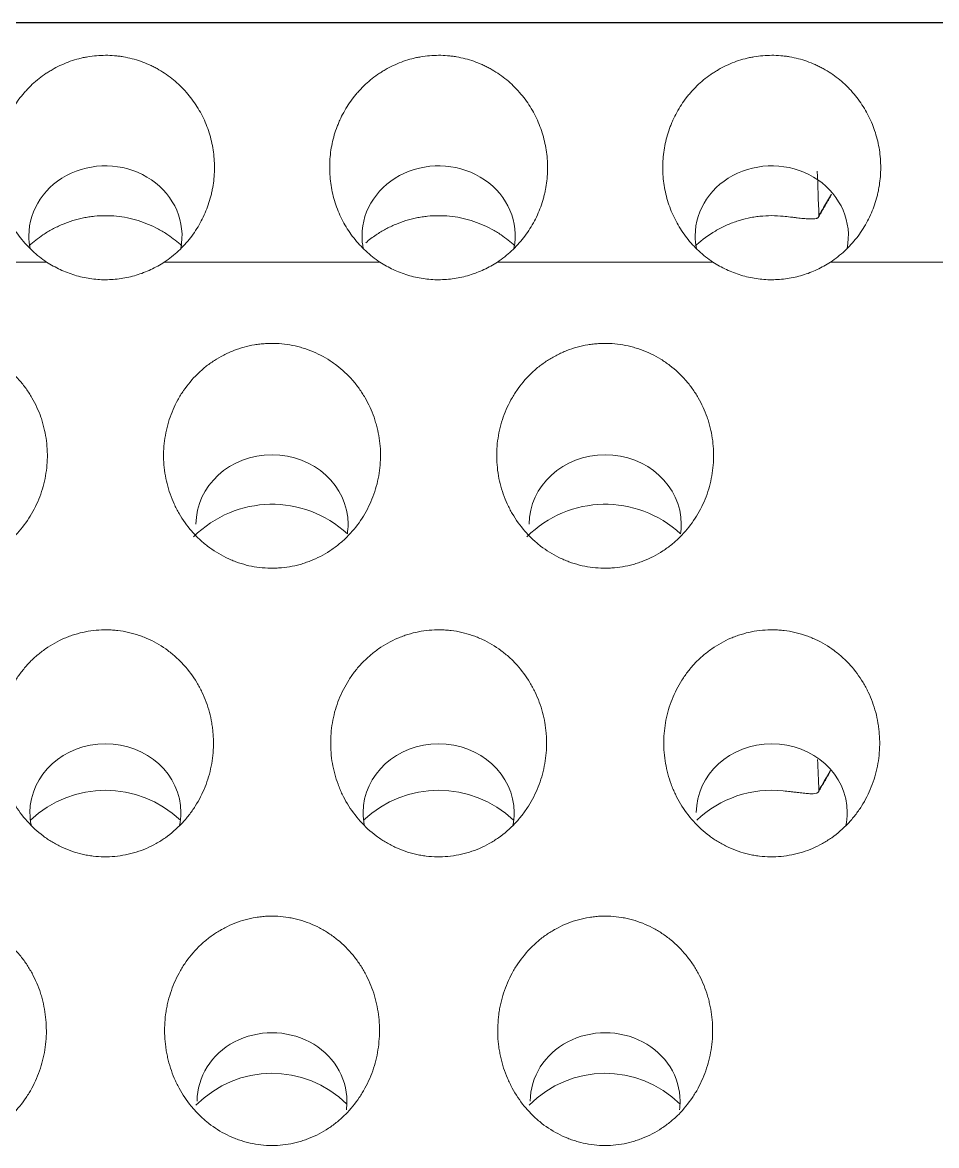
# Model space of a CAD drawing. Header units: inches. Extents: x 3778 to 56227, y -16914 to 35091.
# Drawn here: x 43225.53 to 43233.73, y -12669.02 to -12658.95 of the extents above; entities that cross this region are included whole.
import ezdxf

# ---------------------------------------------------------------- set-up
doc = ezdxf.new("R2010")
doc.units = ezdxf.units.IN
doc.header["$LTSCALE"] = 100
doc.header["$MEASUREMENT"] = 0
doc.linetypes.add('DH-HID2', pattern=[1.2, 0.8, -0.4])
doc.layers.add('2-con', color=2, linetype='Continuous')
doc.layers.add('FU-FURM', color=251, linetype='DH-HID2')
doc.layers.add('mark-B', color=2, linetype='Continuous', lineweight=20)

# ---------------------------------------------------------------- blocks, each defined once
blk = doc.blocks.new('cjscjdeh')
at = {"layer": 'FU-FURM', "color": 8}
blk.add_line((149349.517, 68184.885), (151549.517, 68184.885), dxfattribs=at)
blk = doc.blocks.new('무풍1WAY 대형')
at = {"layer": 'mark-B'}
for centre, major_axis, ratio, start_param, end_param in [((-546.709, -410.324), (-0.672, 0), 0.913545, 6.15634, 6.283185), ((-546.709, -409.572), (0, -1.002), 0.971746, 5.522418, 7.058902), ((-543.721, -410.324), (-0.672, 0), 0.913545, 6.15634, 6.283185), ((-543.721, -409.572), (0, -1.002), 0.971746, 5.521883, 7.058902), ((-546.709, -410.324), (-0.672, 0), 0.913545, 0, 3.141594), ((-543.721, -410.324), (-0.672, 0), 0.913545, 0, 3.141594), ((-548.203, -412.912), (-0.677, 0), 0.913545, 6.094003, 6.283185), ((-545.215, -412.912), (-0.677, 0), 0.913545, 6.094003, 6.283185), ((-545.215, -412.912), (-0.677, 0), 0.913545, 3.141593, 3.320275), ((-542.227, -412.912), (-0.677, 0), 0.913545, 6.094003, 6.283185), ((-542.227, -412.912), (-0.677, 0), 0.913545, 3.141593, 3.320275), ((-548.203, -412.084), (0, -1.029), 0.971746, 6.179836, 7.022098), ((-545.215, -412.084), (0, -1.029), 0.971746, 5.54491, 7.021458), ((-542.227, -412.084), (0, -1.029), 0.971746, 5.544811, 7.021556), ((-548.203, -412.912), (-0.677, 0), 0.913545, 0, 3.141592), ((-545.215, -412.912), (-0.677, 0), 0.913545, 0, 3.141592), ((-542.227, -412.912), (-0.677, 0), 0.913545, 0, 3.141592), ((-546.709, -415.499), (-0.682, 0), 0.913545, 6.145052, 6.283185), ((-546.709, -414.633), (0, -1.045), 0.971746, 5.555022, 7.048749), ((-543.721, -415.499), (-0.682, 0), 0.913545, 6.145148, 6.283185), ((-543.721, -414.633), (0, -1.045), 0.971746, 5.555123, 7.048754), ((-546.709, -415.499), (-0.682, 0), 0.913545, 0, 3.141589), ((-543.721, -415.499), (-0.682, 0), 0.913545, 0, 3.141589), ((-548.203, -418.086), (0.687, 0), 0.913545, 2.960559, 6.283185), ((-548.203, -418.086), (0.687, 0), 0.913545, 0, 0.180541), ((-545.215, -418.086), (0.687, 0), 0.913545, 2.960559, 6.283185), ((-545.215, -418.086), (0.687, 0), 0.913545, 0, 0.180541), ((-542.227, -418.086), (0.687, 0), 0.913545, 2.960559, 6.283185), ((-542.227, -418.086), (0.687, 0), 0.913545, 0, 0.180541)]:
    blk.add_ellipse(centre, major_axis=major_axis, ratio=ratio, start_param=start_param, end_param=end_param, dxfattribs=at)
for points, knots in [([(-547.368, -410.206), (-547.345, -410.183), (-547.32, -410.161), (-547.282, -410.129), (-547.269, -410.119), (-547.243, -410.1), (-547.229, -410.09), (-547.161, -410.045), (-547.103, -410.015), (-547.027, -409.985), (-547.012, -409.979), (-546.981, -409.969), (-546.965, -409.964), (-546.918, -409.951), (-546.854, -409.937), (-546.789, -409.93), (-546.74, -409.927), (-546.724, -409.927), (-546.691, -409.927), (-546.674, -409.927), (-546.592, -409.932), (-546.528, -409.943), (-546.45, -409.965), (-546.434, -409.969), (-546.403, -409.98), (-546.388, -409.986), (-546.342, -410.004), (-546.312, -410.018), (-546.226, -410.063), (-546.172, -410.099), (-546.109, -410.151), (-546.096, -410.162), (-546.072, -410.184), (-546.06, -410.196), (-546.026, -410.23), (-546.004, -410.254), (-545.943, -410.33), (-545.906, -410.384), (-545.867, -410.456), (-545.86, -410.471), (-545.846, -410.5), (-545.839, -410.515), (-545.82, -410.56), (-545.797, -410.62), (-545.775, -410.699), (-545.766, -410.747), (-545.76, -410.779), (-545.757, -410.795), (-545.746, -410.876), (-545.743, -410.941), (-545.748, -411.038), (-545.752, -411.087), (-545.759, -411.135), (-545.765, -411.168), (-545.768, -411.184), (-545.787, -411.264), (-545.807, -411.325), (-545.845, -411.415), (-545.859, -411.444), (-545.883, -411.488), (-545.891, -411.502), (-545.908, -411.53), (-545.917, -411.544), (-545.962, -411.611), (-546.004, -411.661), (-546.062, -411.719), (-546.074, -411.73), (-546.098, -411.752), (-546.11, -411.763), (-546.148, -411.794), (-546.201, -411.832), (-546.257, -411.865), (-546.315, -411.895), (-546.345, -411.909), (-546.437, -411.945), (-546.5, -411.962), (-546.58, -411.975), (-546.597, -411.977), (-546.629, -411.981), (-546.646, -411.982), (-546.695, -411.984), (-546.76, -411.984), (-546.841, -411.975), (-546.889, -411.966), (-546.921, -411.959), (-546.937, -411.955), (-547.016, -411.933), (-547.077, -411.909), (-547.163, -411.864), (-547.191, -411.847), (-547.232, -411.82), (-547.245, -411.811), (-547.272, -411.791), (-547.285, -411.781), (-547.348, -411.73), (-547.393, -411.684), (-547.455, -411.608), (-547.475, -411.582), (-547.511, -411.528), (-547.528, -411.5), (-547.575, -411.414), (-547.6, -411.355), (-547.625, -411.277), (-547.63, -411.261), (-547.638, -411.23), (-547.642, -411.214), (-547.653, -411.166), (-547.659, -411.134), (-547.672, -411.037), (-547.674, -410.973), (-547.67, -410.875), (-547.667, -410.842), (-547.658, -410.777), (-547.652, -410.745), (-547.63, -410.65), (-547.61, -410.588), (-547.571, -410.498), (-547.557, -410.468), (-547.526, -410.411), (-547.509, -410.384), (-547.455, -410.303), (-547.414, -410.253), (-547.368, -410.206)], [0, 0, 0, 0, 0.015625, 0.015625, 0.023438, 0.023438, 0.03125, 0.03125, 0.0625, 0.0625, 0.070313, 0.070313, 0.078125, 0.078125, 0.09375, 0.109375, 0.109375, 0.117188, 0.117188, 0.125, 0.125, 0.15625, 0.15625, 0.164063, 0.164063, 0.171875, 0.171875, 0.1875, 0.1875, 0.21875, 0.21875, 0.226563, 0.226563, 0.234375, 0.234375, 0.25, 0.25, 0.28125, 0.28125, 0.289063, 0.289063, 0.296875, 0.296875, 0.3125, 0.328125, 0.335938, 0.335938, 0.34375, 0.34375, 0.375, 0.375, 0.390625, 0.398438, 0.398438, 0.40625, 0.40625, 0.4375, 0.4375, 0.453125, 0.453125, 0.460938, 0.460938, 0.46875, 0.46875, 0.5, 0.5, 0.507813, 0.507813, 0.515625, 0.515625, 0.53125, 0.546875, 0.546875, 0.5625, 0.5625, 0.59375, 0.59375, 0.601563, 0.601563, 0.609375, 0.609375, 0.625, 0.640625, 0.648438, 0.648438, 0.65625, 0.65625, 0.6875, 0.6875, 0.703125, 0.703125, 0.710938, 0.710938, 0.71875, 0.71875, 0.75, 0.75, 0.765625, 0.765625, 0.78125, 0.78125, 0.8125, 0.8125, 0.820313, 0.820313, 0.828125, 0.828125, 0.84375, 0.84375, 0.875, 0.875, 0.890625, 0.890625, 0.90625, 0.90625, 0.9375, 0.9375, 0.953125, 0.953125, 0.96875, 0.96875, 1, 1, 1, 1]), ([(-544.38, -410.206), (-544.357, -410.183), (-544.333, -410.161), (-544.294, -410.129), (-544.281, -410.119), (-544.255, -410.1), (-544.242, -410.09), (-544.173, -410.045), (-544.116, -410.015), (-544.04, -409.985), (-544.024, -409.979), (-543.993, -409.969), (-543.977, -409.964), (-543.93, -409.951), (-543.866, -409.937), (-543.802, -409.93), (-543.753, -409.927), (-543.736, -409.927), (-543.703, -409.927), (-543.687, -409.927), (-543.605, -409.932), (-543.541, -409.943), (-543.462, -409.965), (-543.447, -409.969), (-543.416, -409.98), (-543.4, -409.986), (-543.354, -410.004), (-543.325, -410.018), (-543.239, -410.063), (-543.185, -410.099), (-543.121, -410.151), (-543.109, -410.162), (-543.085, -410.184), (-543.073, -410.196), (-543.038, -410.23), (-543.017, -410.254), (-542.955, -410.33), (-542.919, -410.384), (-542.88, -410.456), (-542.872, -410.471), (-542.858, -410.5), (-542.851, -410.515), (-542.832, -410.56), (-542.809, -410.62), (-542.788, -410.699), (-542.778, -410.747), (-542.772, -410.779), (-542.77, -410.795), (-542.759, -410.876), (-542.756, -410.941), (-542.76, -411.038), (-542.764, -411.087), (-542.772, -411.135), (-542.778, -411.168), (-542.781, -411.184), (-542.799, -411.264), (-542.819, -411.325), (-542.857, -411.415), (-542.872, -411.444), (-542.895, -411.488), (-542.903, -411.502), (-542.92, -411.53), (-542.929, -411.544), (-542.975, -411.611), (-543.016, -411.661), (-543.074, -411.719), (-543.086, -411.73), (-543.11, -411.752), (-543.123, -411.763), (-543.161, -411.794), (-543.213, -411.832), (-543.27, -411.865), (-543.328, -411.895), (-543.358, -411.909), (-543.449, -411.945), (-543.512, -411.962), (-543.593, -411.975), (-543.609, -411.977), (-543.642, -411.981), (-543.658, -411.982), (-543.707, -411.984), (-543.772, -411.984), (-543.853, -411.975), (-543.901, -411.966), (-543.933, -411.959), (-543.949, -411.955), (-544.029, -411.933), (-544.089, -411.909), (-544.175, -411.864), (-544.203, -411.847), (-544.244, -411.82), (-544.258, -411.811), (-544.284, -411.791), (-544.297, -411.781), (-544.36, -411.73), (-544.406, -411.684), (-544.468, -411.608), (-544.487, -411.582), (-544.524, -411.528), (-544.541, -411.5), (-544.587, -411.414), (-544.613, -411.355), (-544.638, -411.277), (-544.642, -411.261), (-544.651, -411.23), (-544.655, -411.214), (-544.666, -411.166), (-544.671, -411.134), (-544.684, -411.037), (-544.687, -410.973), (-544.682, -410.875), (-544.679, -410.842), (-544.67, -410.777), (-544.665, -410.745), (-544.643, -410.65), (-544.623, -410.588), (-544.584, -410.498), (-544.57, -410.468), (-544.539, -410.411), (-544.522, -410.384), (-544.468, -410.303), (-544.427, -410.253), (-544.38, -410.206)], [0, 0, 0, 0, 0.015625, 0.015625, 0.023437, 0.023437, 0.03125, 0.03125, 0.0625, 0.0625, 0.070312, 0.070312, 0.078125, 0.078125, 0.09375, 0.109375, 0.109375, 0.117187, 0.117187, 0.125, 0.125, 0.15625, 0.15625, 0.164062, 0.164062, 0.171875, 0.171875, 0.1875, 0.1875, 0.21875, 0.21875, 0.226562, 0.226562, 0.234375, 0.234375, 0.25, 0.25, 0.28125, 0.28125, 0.289063, 0.289063, 0.296875, 0.296875, 0.3125, 0.328125, 0.335937, 0.335937, 0.34375, 0.34375, 0.375, 0.375, 0.390625, 0.398437, 0.398437, 0.40625, 0.40625, 0.4375, 0.4375, 0.453125, 0.453125, 0.460937, 0.460937, 0.46875, 0.46875, 0.5, 0.5, 0.507812, 0.507812, 0.515625, 0.515625, 0.53125, 0.546875, 0.546875, 0.5625, 0.5625, 0.59375, 0.59375, 0.601562, 0.601562, 0.609375, 0.609375, 0.625, 0.640625, 0.648437, 0.648437, 0.65625, 0.65625, 0.6875, 0.6875, 0.703125, 0.703125, 0.710937, 0.710937, 0.71875, 0.71875, 0.75, 0.75, 0.765625, 0.765625, 0.78125, 0.78125, 0.8125, 0.8125, 0.820312, 0.820312, 0.828125, 0.828125, 0.84375, 0.84375, 0.875, 0.875, 0.890625, 0.890625, 0.90625, 0.90625, 0.9375, 0.9375, 0.953125, 0.953125, 0.96875, 0.96875, 1, 1, 1, 1]), ([(-541.393, -410.206), (-541.369, -410.183), (-541.345, -410.161), (-541.307, -410.129), (-541.294, -410.119), (-541.267, -410.1), (-541.254, -410.09), (-541.186, -410.045), (-541.128, -410.015), (-541.052, -409.985), (-541.037, -409.979), (-541.005, -409.969), (-540.99, -409.964), (-540.942, -409.951), (-540.879, -409.937), (-540.814, -409.93), (-540.765, -409.927), (-540.749, -409.927), (-540.716, -409.927), (-540.699, -409.927), (-540.617, -409.932), (-540.553, -409.943), (-540.475, -409.965), (-540.459, -409.969), (-540.428, -409.98), (-540.413, -409.986), (-540.367, -410.004), (-540.337, -410.018), (-540.251, -410.063), (-540.197, -410.099), (-540.134, -410.151), (-540.121, -410.162), (-540.097, -410.184), (-540.085, -410.196), (-540.051, -410.23), (-540.029, -410.254), (-539.968, -410.33), (-539.931, -410.384), (-539.892, -410.456), (-539.885, -410.471), (-539.871, -410.5), (-539.864, -410.515), (-539.845, -410.56), (-539.822, -410.62), (-539.8, -410.699), (-539.79, -410.747), (-539.785, -410.779), (-539.782, -410.795), (-539.771, -410.876), (-539.768, -410.941), (-539.772, -411.038), (-539.777, -411.087), (-539.784, -411.135), (-539.79, -411.168), (-539.793, -411.184), (-539.811, -411.264), (-539.831, -411.325), (-539.87, -411.415), (-539.884, -411.444), (-539.908, -411.488), (-539.916, -411.502), (-539.933, -411.53), (-539.942, -411.544), (-539.987, -411.611), (-540.029, -411.661), (-540.087, -411.719), (-540.099, -411.73), (-540.123, -411.752), (-540.135, -411.763), (-540.173, -411.794), (-540.226, -411.832), (-540.282, -411.865), (-540.34, -411.895), (-540.37, -411.909), (-540.462, -411.945), (-540.525, -411.962), (-540.605, -411.975), (-540.621, -411.977), (-540.654, -411.981), (-540.671, -411.982), (-540.72, -411.984), (-540.785, -411.984), (-540.866, -411.975), (-540.914, -411.966), (-540.946, -411.959), (-540.962, -411.955), (-541.041, -411.933), (-541.101, -411.909), (-541.188, -411.864), (-541.216, -411.847), (-541.257, -411.82), (-541.27, -411.811), (-541.297, -411.791), (-541.31, -411.781), (-541.373, -411.73), (-541.418, -411.684), (-541.48, -411.608), (-541.5, -411.582), (-541.536, -411.528), (-541.553, -411.5), (-541.6, -411.414), (-541.625, -411.355), (-541.65, -411.277), (-541.655, -411.261), (-541.663, -411.23), (-541.667, -411.214), (-541.678, -411.166), (-541.684, -411.134), (-541.696, -411.037), (-541.699, -410.973), (-541.695, -410.875), (-541.692, -410.842), (-541.683, -410.777), (-541.677, -410.745), (-541.655, -410.65), (-541.635, -410.588), (-541.596, -410.498), (-541.582, -410.468), (-541.551, -410.411), (-541.534, -410.384), (-541.48, -410.303), (-541.439, -410.253), (-541.393, -410.206)], [0, 0, 0, 0, 0.015625, 0.015625, 0.023437, 0.023437, 0.03125, 0.03125, 0.0625, 0.0625, 0.070312, 0.070312, 0.078125, 0.078125, 0.09375, 0.109375, 0.109375, 0.117188, 0.117188, 0.125, 0.125, 0.15625, 0.15625, 0.164063, 0.164063, 0.171875, 0.171875, 0.1875, 0.1875, 0.21875, 0.21875, 0.226563, 0.226563, 0.234375, 0.234375, 0.25, 0.25, 0.28125, 0.28125, 0.289063, 0.289063, 0.296875, 0.296875, 0.3125, 0.328125, 0.335937, 0.335937, 0.34375, 0.34375, 0.375, 0.375, 0.390625, 0.398437, 0.398437, 0.40625, 0.40625, 0.4375, 0.4375, 0.453125, 0.453125, 0.460937, 0.460937, 0.46875, 0.46875, 0.5, 0.5, 0.507812, 0.507812, 0.515625, 0.515625, 0.53125, 0.546875, 0.546875, 0.5625, 0.5625, 0.59375, 0.59375, 0.601563, 0.601563, 0.609375, 0.609375, 0.625, 0.640625, 0.648437, 0.648437, 0.65625, 0.65625, 0.6875, 0.6875, 0.703125, 0.703125, 0.710937, 0.710937, 0.71875, 0.71875, 0.75, 0.75, 0.765625, 0.765625, 0.78125, 0.78125, 0.8125, 0.8125, 0.820312, 0.820312, 0.828125, 0.828125, 0.84375, 0.84375, 0.875, 0.875, 0.890625, 0.890625, 0.90625, 0.90625, 0.9375, 0.9375, 0.953125, 0.953125, 0.96875, 0.96875, 1, 1, 1, 1]), ([(-549.008, -412.97), (-548.99, -412.942), (-548.971, -412.916), (-548.931, -412.864), (-548.91, -412.839), (-548.842, -412.768), (-548.793, -412.725), (-548.727, -412.678), (-548.713, -412.669), (-548.685, -412.652), (-548.671, -412.643), (-548.628, -412.619), (-548.57, -412.59), (-548.494, -412.562), (-548.447, -412.549), (-548.415, -412.54), (-548.399, -412.537), (-548.319, -412.521), (-548.254, -412.515), (-548.157, -412.516), (-548.124, -412.518), (-548.075, -412.524), (-548.059, -412.527), (-548.027, -412.532), (-548.011, -412.536), (-547.931, -412.554), (-547.87, -412.575), (-547.796, -412.61), (-547.781, -412.617), (-547.752, -412.633), (-547.738, -412.641), (-547.696, -412.666), (-547.669, -412.684), (-547.592, -412.742), (-547.544, -412.786), (-547.456, -412.884), (-547.418, -412.936), (-547.368, -413.019), (-547.345, -413.062), (-547.325, -413.106), (-547.312, -413.136), (-547.306, -413.152), (-547.278, -413.228), (-547.261, -413.291), (-547.245, -413.386), (-547.241, -413.418), (-547.235, -413.483), (-547.234, -413.516), (-547.235, -413.613), (-547.242, -413.678), (-547.26, -413.773), (-547.268, -413.805), (-547.286, -413.867), (-547.297, -413.898), (-547.333, -413.989), (-547.362, -414.046), (-547.415, -414.129), (-547.434, -414.156), (-547.474, -414.207), (-547.516, -414.256), (-547.575, -414.312), (-547.613, -414.343), (-547.639, -414.363), (-547.652, -414.373), (-547.719, -414.419), (-547.776, -414.451), (-547.85, -414.483), (-547.865, -414.489), (-547.896, -414.5), (-547.912, -414.506), (-547.959, -414.52), (-547.99, -414.528), (-548.086, -414.547), (-548.151, -414.553), (-548.233, -414.552), (-548.249, -414.551), (-548.282, -414.549), (-548.298, -414.547), (-548.347, -414.542), (-548.41, -414.53), (-548.473, -414.513), (-548.519, -414.497), (-548.535, -414.491), (-548.565, -414.479), (-548.58, -414.472), (-548.654, -414.438), (-548.71, -414.405), (-548.775, -414.356), (-548.788, -414.346), (-548.813, -414.326), (-548.825, -414.315), (-548.862, -414.282), (-548.885, -414.259), (-548.95, -414.187), (-548.988, -414.135), (-549.03, -414.065), (-549.038, -414.051), (-549.053, -414.022), (-549.061, -414.008), (-549.082, -413.964), (-549.094, -413.934), (-549.128, -413.843), (-549.145, -413.781), (-549.158, -413.7), (-549.161, -413.684), (-549.165, -413.652), (-549.166, -413.636), (-549.17, -413.587), (-549.172, -413.522), (-549.168, -413.458), (-549.162, -413.393), (-549.157, -413.361), (-549.138, -413.265), (-549.119, -413.203), (-549.072, -413.083), (-549.043, -413.026), (-549.008, -412.97)], [0, 0, 0, 0, 0.015625, 0.015625, 0.03125, 0.03125, 0.0625, 0.0625, 0.070312, 0.070312, 0.078125, 0.078125, 0.09375, 0.109375, 0.117187, 0.117187, 0.125, 0.125, 0.15625, 0.15625, 0.171875, 0.171875, 0.179687, 0.179687, 0.1875, 0.1875, 0.21875, 0.21875, 0.226562, 0.226562, 0.234375, 0.234375, 0.25, 0.25, 0.28125, 0.28125, 0.3125, 0.3125, 0.328125, 0.335937, 0.335937, 0.34375, 0.34375, 0.375, 0.375, 0.390625, 0.390625, 0.40625, 0.40625, 0.4375, 0.4375, 0.453125, 0.453125, 0.46875, 0.46875, 0.5, 0.5, 0.515625, 0.515625, 0.53125, 0.546875, 0.554687, 0.554687, 0.5625, 0.5625, 0.59375, 0.59375, 0.601562, 0.601562, 0.609375, 0.609375, 0.625, 0.625, 0.65625, 0.65625, 0.664062, 0.664062, 0.671875, 0.671875, 0.6875, 0.703125, 0.703125, 0.710937, 0.710937, 0.71875, 0.71875, 0.75, 0.75, 0.757812, 0.757812, 0.765625, 0.765625, 0.78125, 0.78125, 0.8125, 0.8125, 0.820312, 0.820312, 0.828125, 0.828125, 0.84375, 0.84375, 0.875, 0.875, 0.882812, 0.882812, 0.890625, 0.890625, 0.90625, 0.921875, 0.921875, 0.9375, 0.9375, 0.96875, 0.96875, 1, 1, 1, 1]), ([(-546.02, -412.97), (-546.002, -412.942), (-545.984, -412.916), (-545.943, -412.864), (-545.922, -412.839), (-545.855, -412.768), (-545.806, -412.725), (-545.739, -412.678), (-545.726, -412.669), (-545.698, -412.652), (-545.684, -412.643), (-545.641, -412.619), (-545.583, -412.59), (-545.507, -412.562), (-545.459, -412.549), (-545.428, -412.54), (-545.412, -412.537), (-545.331, -412.521), (-545.266, -412.515), (-545.169, -412.516), (-545.136, -412.518), (-545.087, -412.524), (-545.071, -412.527), (-545.039, -412.532), (-545.023, -412.536), (-544.944, -412.554), (-544.883, -412.575), (-544.809, -412.61), (-544.794, -412.617), (-544.765, -412.633), (-544.751, -412.641), (-544.709, -412.666), (-544.682, -412.684), (-544.604, -412.742), (-544.556, -412.786), (-544.469, -412.884), (-544.43, -412.936), (-544.38, -413.019), (-544.357, -413.062), (-544.337, -413.106), (-544.325, -413.136), (-544.319, -413.152), (-544.29, -413.228), (-544.274, -413.291), (-544.257, -413.386), (-544.253, -413.418), (-544.248, -413.483), (-544.247, -413.516), (-544.248, -413.613), (-544.254, -413.678), (-544.273, -413.773), (-544.28, -413.805), (-544.299, -413.867), (-544.309, -413.898), (-544.345, -413.989), (-544.375, -414.046), (-544.427, -414.129), (-544.446, -414.156), (-544.486, -414.207), (-544.529, -414.256), (-544.587, -414.312), (-544.625, -414.343), (-544.651, -414.363), (-544.664, -414.373), (-544.731, -414.419), (-544.788, -414.451), (-544.863, -414.483), (-544.878, -414.489), (-544.909, -414.5), (-544.924, -414.506), (-544.971, -414.52), (-545.003, -414.528), (-545.098, -414.547), (-545.163, -414.553), (-545.245, -414.552), (-545.262, -414.551), (-545.294, -414.549), (-545.311, -414.547), (-545.359, -414.542), (-545.423, -414.53), (-545.485, -414.513), (-545.532, -414.497), (-545.547, -414.491), (-545.578, -414.479), (-545.593, -414.472), (-545.667, -414.438), (-545.722, -414.405), (-545.787, -414.356), (-545.8, -414.346), (-545.825, -414.326), (-545.838, -414.315), (-545.874, -414.282), (-545.897, -414.259), (-545.962, -414.187), (-546, -414.135), (-546.042, -414.065), (-546.05, -414.051), (-546.066, -414.022), (-546.073, -414.008), (-546.094, -413.964), (-546.107, -413.934), (-546.14, -413.843), (-546.157, -413.781), (-546.171, -413.7), (-546.173, -413.684), (-546.177, -413.652), (-546.179, -413.636), (-546.182, -413.587), (-546.185, -413.522), (-546.181, -413.458), (-546.174, -413.393), (-546.169, -413.361), (-546.15, -413.265), (-546.132, -413.203), (-546.084, -413.083), (-546.055, -413.026), (-546.02, -412.97)], [0, 0, 0, 0, 0.015625, 0.015625, 0.03125, 0.03125, 0.0625, 0.0625, 0.070312, 0.070312, 0.078125, 0.078125, 0.09375, 0.109375, 0.117187, 0.117187, 0.125, 0.125, 0.15625, 0.15625, 0.171875, 0.171875, 0.179687, 0.179687, 0.1875, 0.1875, 0.21875, 0.21875, 0.226562, 0.226562, 0.234375, 0.234375, 0.25, 0.25, 0.28125, 0.28125, 0.3125, 0.3125, 0.328125, 0.335937, 0.335937, 0.34375, 0.34375, 0.375, 0.375, 0.390625, 0.390625, 0.40625, 0.40625, 0.4375, 0.4375, 0.453125, 0.453125, 0.46875, 0.46875, 0.5, 0.5, 0.515625, 0.515625, 0.53125, 0.546875, 0.554687, 0.554687, 0.5625, 0.5625, 0.59375, 0.59375, 0.601562, 0.601562, 0.609375, 0.609375, 0.625, 0.625, 0.65625, 0.65625, 0.664062, 0.664062, 0.671875, 0.671875, 0.6875, 0.703125, 0.703125, 0.710937, 0.710937, 0.71875, 0.71875, 0.75, 0.75, 0.757812, 0.757812, 0.765625, 0.765625, 0.78125, 0.78125, 0.8125, 0.8125, 0.820312, 0.820312, 0.828125, 0.828125, 0.84375, 0.84375, 0.875, 0.875, 0.882813, 0.882813, 0.890625, 0.890625, 0.90625, 0.921875, 0.921875, 0.9375, 0.9375, 0.96875, 0.96875, 1, 1, 1, 1]), ([(-543.032, -412.97), (-543.015, -412.942), (-542.996, -412.916), (-542.956, -412.864), (-542.934, -412.839), (-542.867, -412.768), (-542.818, -412.725), (-542.752, -412.678), (-542.738, -412.669), (-542.71, -412.652), (-542.696, -412.643), (-542.653, -412.619), (-542.595, -412.59), (-542.519, -412.562), (-542.472, -412.549), (-542.44, -412.54), (-542.424, -412.537), (-542.344, -412.521), (-542.279, -412.515), (-542.181, -412.516), (-542.149, -412.518), (-542.1, -412.524), (-542.084, -412.527), (-542.051, -412.532), (-542.035, -412.536), (-541.956, -412.554), (-541.895, -412.575), (-541.821, -412.61), (-541.806, -412.617), (-541.777, -412.633), (-541.763, -412.641), (-541.721, -412.666), (-541.694, -412.684), (-541.617, -412.742), (-541.569, -412.786), (-541.481, -412.884), (-541.443, -412.936), (-541.393, -413.019), (-541.37, -413.062), (-541.35, -413.106), (-541.337, -413.136), (-541.331, -413.152), (-541.303, -413.228), (-541.286, -413.291), (-541.269, -413.386), (-541.265, -413.418), (-541.26, -413.483), (-541.259, -413.516), (-541.26, -413.613), (-541.267, -413.678), (-541.285, -413.773), (-541.293, -413.805), (-541.311, -413.867), (-541.322, -413.898), (-541.358, -413.989), (-541.387, -414.046), (-541.44, -414.129), (-541.459, -414.156), (-541.499, -414.207), (-541.541, -414.256), (-541.6, -414.312), (-541.638, -414.343), (-541.664, -414.363), (-541.677, -414.373), (-541.744, -414.419), (-541.801, -414.451), (-541.875, -414.483), (-541.89, -414.489), (-541.921, -414.5), (-541.937, -414.506), (-541.984, -414.52), (-542.015, -414.528), (-542.111, -414.547), (-542.176, -414.553), (-542.258, -414.552), (-542.274, -414.551), (-542.307, -414.549), (-542.323, -414.547), (-542.371, -414.542), (-542.435, -414.53), (-542.498, -414.513), (-542.544, -414.497), (-542.56, -414.491), (-542.59, -414.479), (-542.605, -414.472), (-542.679, -414.438), (-542.735, -414.405), (-542.8, -414.356), (-542.813, -414.346), (-542.838, -414.326), (-542.85, -414.315), (-542.887, -414.282), (-542.909, -414.259), (-542.974, -414.187), (-543.013, -414.135), (-543.055, -414.065), (-543.063, -414.051), (-543.078, -414.022), (-543.086, -414.008), (-543.107, -413.964), (-543.119, -413.934), (-543.153, -413.843), (-543.169, -413.781), (-543.183, -413.7), (-543.186, -413.684), (-543.19, -413.652), (-543.191, -413.636), (-543.195, -413.587), (-543.197, -413.522), (-543.193, -413.458), (-543.186, -413.393), (-543.182, -413.361), (-543.163, -413.265), (-543.144, -413.203), (-543.097, -413.083), (-543.068, -413.026), (-543.032, -412.97)], [0, 0, 0, 0, 0.015625, 0.015625, 0.03125, 0.03125, 0.0625, 0.0625, 0.070313, 0.070313, 0.078125, 0.078125, 0.09375, 0.109375, 0.117188, 0.117188, 0.125, 0.125, 0.15625, 0.15625, 0.171875, 0.171875, 0.179688, 0.179688, 0.1875, 0.1875, 0.21875, 0.21875, 0.226563, 0.226563, 0.234375, 0.234375, 0.25, 0.25, 0.28125, 0.28125, 0.3125, 0.3125, 0.328125, 0.335938, 0.335938, 0.34375, 0.34375, 0.375, 0.375, 0.390625, 0.390625, 0.40625, 0.40625, 0.4375, 0.4375, 0.453125, 0.453125, 0.46875, 0.46875, 0.5, 0.5, 0.515625, 0.515625, 0.53125, 0.546875, 0.554688, 0.554688, 0.5625, 0.5625, 0.59375, 0.59375, 0.601562, 0.601562, 0.609375, 0.609375, 0.625, 0.625, 0.65625, 0.65625, 0.664062, 0.664062, 0.671875, 0.671875, 0.6875, 0.703125, 0.703125, 0.710938, 0.710938, 0.71875, 0.71875, 0.75, 0.75, 0.757813, 0.757813, 0.765625, 0.765625, 0.78125, 0.78125, 0.8125, 0.8125, 0.820313, 0.820313, 0.828125, 0.828125, 0.84375, 0.84375, 0.875, 0.875, 0.882813, 0.882813, 0.890625, 0.890625, 0.90625, 0.921875, 0.921875, 0.9375, 0.9375, 0.96875, 0.96875, 1, 1, 1, 1]), ([(-548.306, -413.108), (-548.327, -413.105), (-548.348, -413.103), (-548.379, -413.099), (-548.389, -413.098), (-548.41, -413.096), (-548.42, -413.095), (-548.449, -413.091), (-548.468, -413.089), (-548.494, -413.086), (-548.503, -413.085), (-548.519, -413.084), (-548.534, -413.083), (-548.548, -413.082), (-548.561, -413.082), (-548.567, -413.082), (-548.585, -413.083), (-548.594, -413.084), (-548.606, -413.087), (-548.609, -413.089), (-548.615, -413.092), (-548.617, -413.094), (-548.623, -413.1), (-548.625, -413.105), (-548.625, -413.112)], [0, 0, 0, 0, 0.125, 0.125, 0.1875, 0.1875, 0.25, 0.25, 0.375, 0.375, 0.4375, 0.4375, 0.5, 0.5625, 0.5625, 0.625, 0.625, 0.75, 0.75, 0.8125, 0.8125, 0.875, 0.875, 1, 1, 1, 1]), ([(-547.378, -415.383), (-547.355, -415.36), (-547.331, -415.338), (-547.293, -415.307), (-547.279, -415.297), (-547.253, -415.278), (-547.24, -415.269), (-547.172, -415.224), (-547.114, -415.194), (-547.038, -415.164), (-547.023, -415.159), (-546.992, -415.148), (-546.976, -415.143), (-546.929, -415.13), (-546.865, -415.116), (-546.785, -415.107), (-546.736, -415.105), (-546.703, -415.104), (-546.687, -415.105), (-546.605, -415.108), (-546.541, -415.117), (-546.447, -415.141), (-546.415, -415.151), (-546.369, -415.168), (-546.354, -415.174), (-546.324, -415.187), (-546.309, -415.194), (-546.236, -415.23), (-546.182, -415.264), (-546.117, -415.313), (-546.105, -415.324), (-546.08, -415.345), (-546.067, -415.356), (-546.032, -415.389), (-546.01, -415.413), (-545.946, -415.486), (-545.908, -415.538), (-545.868, -415.608), (-545.86, -415.623), (-545.845, -415.652), (-545.838, -415.666), (-545.817, -415.71), (-545.793, -415.77), (-545.775, -415.832), (-545.759, -415.894), (-545.753, -415.926), (-545.738, -416.023), (-545.735, -416.087), (-545.738, -416.184), (-545.74, -416.216), (-545.749, -416.28), (-545.754, -416.312), (-545.776, -416.407), (-545.795, -416.468), (-545.834, -416.557), (-545.848, -416.586), (-545.88, -416.643), (-545.897, -416.671), (-545.952, -416.751), (-545.993, -416.8), (-546.051, -416.857), (-546.063, -416.868), (-546.088, -416.89), (-546.1, -416.901), (-546.138, -416.931), (-546.19, -416.969), (-546.261, -417.009), (-546.305, -417.031), (-546.335, -417.044), (-546.35, -417.051), (-546.426, -417.08), (-546.488, -417.097), (-546.568, -417.111), (-546.585, -417.113), (-546.617, -417.117), (-546.633, -417.118), (-546.682, -417.121), (-546.715, -417.122), (-546.812, -417.118), (-546.876, -417.109), (-546.956, -417.088), (-546.972, -417.084), (-547.003, -417.074), (-547.018, -417.069), (-547.064, -417.052), (-547.124, -417.027), (-547.18, -416.996), (-547.236, -416.962), (-547.263, -416.943), (-547.34, -416.884), (-547.387, -416.84), (-547.451, -416.767), (-547.471, -416.742), (-547.5, -416.702), (-547.509, -416.688), (-547.527, -416.661), (-547.535, -416.647), (-547.575, -416.577), (-547.602, -416.519), (-547.629, -416.443), (-547.634, -416.427), (-547.643, -416.396), (-547.647, -416.381), (-547.659, -416.333), (-547.665, -416.302), (-547.679, -416.206), (-547.683, -416.142), (-547.68, -416.045), (-547.677, -416.012), (-547.668, -415.948), (-547.657, -415.885), (-547.64, -415.823), (-547.62, -415.761), (-547.608, -415.731), (-547.57, -415.641), (-547.538, -415.585), (-547.466, -415.479), (-547.425, -415.429), (-547.378, -415.383)], [0, 0, 0, 0, 0.015625, 0.015625, 0.023438, 0.023438, 0.03125, 0.03125, 0.0625, 0.0625, 0.070313, 0.070313, 0.078125, 0.078125, 0.09375, 0.109375, 0.117188, 0.117188, 0.125, 0.125, 0.15625, 0.15625, 0.171875, 0.171875, 0.179688, 0.179688, 0.1875, 0.1875, 0.21875, 0.21875, 0.226563, 0.226563, 0.234375, 0.234375, 0.25, 0.25, 0.28125, 0.28125, 0.289063, 0.289063, 0.296875, 0.296875, 0.3125, 0.328125, 0.328125, 0.34375, 0.34375, 0.375, 0.375, 0.390625, 0.390625, 0.40625, 0.40625, 0.4375, 0.4375, 0.453125, 0.453125, 0.46875, 0.46875, 0.5, 0.5, 0.507813, 0.507813, 0.515625, 0.515625, 0.53125, 0.546875, 0.554688, 0.554688, 0.5625, 0.5625, 0.59375, 0.59375, 0.601563, 0.601563, 0.609375, 0.609375, 0.625, 0.625, 0.65625, 0.65625, 0.664063, 0.664063, 0.671875, 0.671875, 0.6875, 0.703125, 0.703125, 0.71875, 0.71875, 0.75, 0.75, 0.765625, 0.765625, 0.773438, 0.773438, 0.78125, 0.78125, 0.8125, 0.8125, 0.820313, 0.820313, 0.828125, 0.828125, 0.84375, 0.84375, 0.875, 0.875, 0.890625, 0.890625, 0.90625, 0.921875, 0.921875, 0.9375, 0.9375, 0.96875, 0.96875, 1, 1, 1, 1]), ([(-544.391, -415.383), (-544.368, -415.36), (-544.343, -415.338), (-544.305, -415.307), (-544.292, -415.297), (-544.265, -415.278), (-544.252, -415.269), (-544.184, -415.224), (-544.126, -415.194), (-544.051, -415.164), (-544.035, -415.159), (-544.004, -415.148), (-543.989, -415.143), (-543.941, -415.13), (-543.878, -415.116), (-543.797, -415.107), (-543.748, -415.105), (-543.716, -415.104), (-543.699, -415.105), (-543.617, -415.108), (-543.553, -415.117), (-543.459, -415.141), (-543.428, -415.151), (-543.382, -415.168), (-543.366, -415.174), (-543.336, -415.187), (-543.322, -415.194), (-543.249, -415.23), (-543.194, -415.264), (-543.13, -415.313), (-543.117, -415.324), (-543.092, -415.345), (-543.08, -415.356), (-543.044, -415.389), (-543.022, -415.413), (-542.958, -415.486), (-542.921, -415.538), (-542.88, -415.608), (-542.872, -415.623), (-542.857, -415.652), (-542.85, -415.666), (-542.83, -415.71), (-542.806, -415.77), (-542.787, -415.832), (-542.772, -415.894), (-542.765, -415.926), (-542.751, -416.023), (-542.747, -416.087), (-542.75, -416.184), (-542.753, -416.216), (-542.761, -416.28), (-542.767, -416.312), (-542.788, -416.407), (-542.808, -416.468), (-542.846, -416.557), (-542.861, -416.586), (-542.892, -416.643), (-542.909, -416.671), (-542.964, -416.751), (-543.005, -416.8), (-543.064, -416.857), (-543.076, -416.868), (-543.1, -416.89), (-543.112, -416.901), (-543.15, -416.931), (-543.203, -416.969), (-543.273, -417.009), (-543.317, -417.031), (-543.347, -417.044), (-543.362, -417.051), (-543.438, -417.08), (-543.501, -417.097), (-543.581, -417.111), (-543.597, -417.113), (-543.629, -417.117), (-543.646, -417.118), (-543.695, -417.121), (-543.727, -417.122), (-543.825, -417.118), (-543.889, -417.109), (-543.968, -417.088), (-543.984, -417.084), (-544.015, -417.074), (-544.031, -417.069), (-544.077, -417.052), (-544.136, -417.027), (-544.193, -416.996), (-544.248, -416.962), (-544.275, -416.943), (-544.353, -416.884), (-544.4, -416.84), (-544.464, -416.767), (-544.484, -416.742), (-544.512, -416.702), (-544.521, -416.688), (-544.539, -416.661), (-544.547, -416.647), (-544.588, -416.577), (-544.615, -416.519), (-544.641, -416.443), (-544.646, -416.427), (-544.655, -416.396), (-544.66, -416.381), (-544.671, -416.333), (-544.678, -416.302), (-544.692, -416.206), (-544.696, -416.142), (-544.692, -416.045), (-544.689, -416.012), (-544.681, -415.948), (-544.67, -415.885), (-544.652, -415.823), (-544.632, -415.761), (-544.621, -415.731), (-544.582, -415.641), (-544.551, -415.585), (-544.479, -415.479), (-544.437, -415.429), (-544.391, -415.383)], [0, 0, 0, 0, 0.015625, 0.015625, 0.023437, 0.023437, 0.03125, 0.03125, 0.0625, 0.0625, 0.070312, 0.070312, 0.078125, 0.078125, 0.09375, 0.109375, 0.117187, 0.117187, 0.125, 0.125, 0.15625, 0.15625, 0.171875, 0.171875, 0.179687, 0.179687, 0.1875, 0.1875, 0.21875, 0.21875, 0.226562, 0.226562, 0.234375, 0.234375, 0.25, 0.25, 0.28125, 0.28125, 0.289062, 0.289062, 0.296875, 0.296875, 0.3125, 0.328125, 0.328125, 0.34375, 0.34375, 0.375, 0.375, 0.390625, 0.390625, 0.40625, 0.40625, 0.4375, 0.4375, 0.453125, 0.453125, 0.46875, 0.46875, 0.5, 0.5, 0.507812, 0.507812, 0.515625, 0.515625, 0.53125, 0.546875, 0.554687, 0.554687, 0.5625, 0.5625, 0.59375, 0.59375, 0.601562, 0.601562, 0.609375, 0.609375, 0.625, 0.625, 0.65625, 0.65625, 0.664062, 0.664062, 0.671875, 0.671875, 0.6875, 0.703125, 0.703125, 0.71875, 0.71875, 0.75, 0.75, 0.765625, 0.765625, 0.773437, 0.773437, 0.78125, 0.78125, 0.8125, 0.8125, 0.820312, 0.820312, 0.828125, 0.828125, 0.84375, 0.84375, 0.875, 0.875, 0.890625, 0.890625, 0.90625, 0.921875, 0.921875, 0.9375, 0.9375, 0.96875, 0.96875, 1, 1, 1, 1]), ([(-541.403, -415.383), (-541.38, -415.36), (-541.356, -415.338), (-541.317, -415.307), (-541.304, -415.297), (-541.278, -415.278), (-541.265, -415.269), (-541.196, -415.224), (-541.139, -415.194), (-541.063, -415.164), (-541.048, -415.159), (-541.017, -415.148), (-541.001, -415.143), (-540.954, -415.13), (-540.89, -415.116), (-540.81, -415.107), (-540.761, -415.105), (-540.728, -415.104), (-540.712, -415.105), (-540.63, -415.108), (-540.566, -415.117), (-540.471, -415.141), (-540.44, -415.151), (-540.394, -415.168), (-540.379, -415.174), (-540.349, -415.187), (-540.334, -415.194), (-540.261, -415.23), (-540.206, -415.264), (-540.142, -415.313), (-540.129, -415.324), (-540.105, -415.345), (-540.092, -415.356), (-540.057, -415.389), (-540.034, -415.413), (-539.971, -415.486), (-539.933, -415.538), (-539.893, -415.608), (-539.885, -415.623), (-539.87, -415.652), (-539.863, -415.666), (-539.842, -415.71), (-539.818, -415.77), (-539.8, -415.832), (-539.784, -415.894), (-539.778, -415.926), (-539.763, -416.023), (-539.759, -416.087), (-539.763, -416.184), (-539.765, -416.216), (-539.774, -416.28), (-539.779, -416.312), (-539.8, -416.407), (-539.82, -416.468), (-539.859, -416.557), (-539.873, -416.586), (-539.905, -416.643), (-539.922, -416.671), (-539.976, -416.751), (-540.018, -416.8), (-540.076, -416.857), (-540.088, -416.868), (-540.112, -416.89), (-540.125, -416.901), (-540.163, -416.931), (-540.215, -416.969), (-540.285, -417.009), (-540.33, -417.031), (-540.359, -417.044), (-540.375, -417.051), (-540.451, -417.08), (-540.513, -417.097), (-540.593, -417.111), (-540.609, -417.113), (-540.642, -417.117), (-540.658, -417.118), (-540.707, -417.121), (-540.74, -417.122), (-540.837, -417.118), (-540.901, -417.109), (-540.981, -417.088), (-540.997, -417.084), (-541.028, -417.074), (-541.043, -417.069), (-541.089, -417.052), (-541.149, -417.027), (-541.205, -416.996), (-541.261, -416.962), (-541.288, -416.943), (-541.365, -416.884), (-541.412, -416.84), (-541.476, -416.767), (-541.496, -416.742), (-541.525, -416.702), (-541.534, -416.688), (-541.551, -416.661), (-541.56, -416.647), (-541.6, -416.577), (-541.627, -416.519), (-541.654, -416.443), (-541.659, -416.427), (-541.668, -416.396), (-541.672, -416.381), (-541.684, -416.333), (-541.69, -416.302), (-541.704, -416.206), (-541.708, -416.142), (-541.704, -416.045), (-541.702, -416.012), (-541.693, -415.948), (-541.682, -415.885), (-541.665, -415.823), (-541.645, -415.761), (-541.633, -415.731), (-541.594, -415.641), (-541.563, -415.585), (-541.491, -415.479), (-541.45, -415.429), (-541.403, -415.383)], [0, 0, 0, 0, 0.015625, 0.015625, 0.023437, 0.023437, 0.03125, 0.03125, 0.0625, 0.0625, 0.070312, 0.070312, 0.078125, 0.078125, 0.09375, 0.109375, 0.117187, 0.117187, 0.125, 0.125, 0.15625, 0.15625, 0.171875, 0.171875, 0.179687, 0.179687, 0.1875, 0.1875, 0.21875, 0.21875, 0.226562, 0.226562, 0.234375, 0.234375, 0.25, 0.25, 0.28125, 0.28125, 0.289062, 0.289062, 0.296875, 0.296875, 0.3125, 0.328125, 0.328125, 0.34375, 0.34375, 0.375, 0.375, 0.390625, 0.390625, 0.40625, 0.40625, 0.4375, 0.4375, 0.453125, 0.453125, 0.46875, 0.46875, 0.5, 0.5, 0.507812, 0.507812, 0.515625, 0.515625, 0.53125, 0.546875, 0.554687, 0.554687, 0.5625, 0.5625, 0.59375, 0.59375, 0.601562, 0.601562, 0.609375, 0.609375, 0.625, 0.625, 0.65625, 0.65625, 0.664062, 0.664062, 0.671875, 0.671875, 0.6875, 0.703125, 0.703125, 0.71875, 0.71875, 0.75, 0.75, 0.765625, 0.765625, 0.773437, 0.773437, 0.78125, 0.78125, 0.8125, 0.8125, 0.820312, 0.820312, 0.828125, 0.828125, 0.84375, 0.84375, 0.875, 0.875, 0.890625, 0.890625, 0.90625, 0.921875, 0.921875, 0.9375, 0.9375, 0.96875, 0.96875, 1, 1, 1, 1]), ([(-547.675, -417.851), (-547.714, -417.826), (-547.795, -417.78), (-547.882, -417.747), (-547.949, -417.726), (-547.972, -417.72), (-548.017, -417.71), (-548.04, -417.706), (-548.109, -417.695), (-548.156, -417.692), (-548.226, -417.692), (-548.249, -417.693), (-548.296, -417.696), (-548.319, -417.699), (-548.389, -417.709), (-548.434, -417.719), (-548.501, -417.74), (-548.523, -417.747), (-548.566, -417.764), (-548.588, -417.773), (-548.651, -417.803), (-548.692, -417.826), (-548.73, -417.851)], [0, 0, 0, 0, 0.125, 0.25, 0.25, 0.3125, 0.3125, 0.375, 0.375, 0.5, 0.5, 0.5625, 0.5625, 0.625, 0.625, 0.75, 0.75, 0.8125, 0.8125, 0.875, 0.875, 1, 1, 1, 1]), ([(-544.687, -417.851), (-544.726, -417.826), (-544.807, -417.78), (-544.894, -417.747), (-544.961, -417.726), (-544.984, -417.72), (-545.03, -417.71), (-545.053, -417.706), (-545.122, -417.695), (-545.168, -417.692), (-545.238, -417.692), (-545.262, -417.693), (-545.309, -417.696), (-545.332, -417.699), (-545.401, -417.709), (-545.446, -417.719), (-545.513, -417.74), (-545.535, -417.747), (-545.579, -417.764), (-545.6, -417.773), (-545.664, -417.803), (-545.704, -417.826), (-545.743, -417.851)], [0, 0, 0, 0, 0.125, 0.25, 0.25, 0.3125, 0.3125, 0.375, 0.375, 0.5, 0.5, 0.5625, 0.5625, 0.625, 0.625, 0.75, 0.75, 0.8125, 0.8125, 0.875, 0.875, 1, 1, 1, 1]), ([(-541.7, -417.851), (-541.739, -417.826), (-541.82, -417.78), (-541.907, -417.747), (-541.974, -417.726), (-541.997, -417.72), (-542.042, -417.71), (-542.065, -417.706), (-542.134, -417.695), (-542.181, -417.692), (-542.251, -417.692), (-542.274, -417.693), (-542.321, -417.696), (-542.344, -417.699), (-542.413, -417.709), (-542.459, -417.719), (-542.525, -417.74), (-542.547, -417.747), (-542.591, -417.764), (-542.613, -417.773), (-542.676, -417.803), (-542.717, -417.826), (-542.755, -417.851)], [0, 0, 0, 0, 0.125, 0.25, 0.25, 0.3125, 0.3125, 0.375, 0.375, 0.5, 0.5, 0.5625, 0.5625, 0.625, 0.625, 0.75, 0.75, 0.8125, 0.8125, 0.875, 0.875, 1, 1, 1, 1]), ([(-547.675, -417.851), (-547.63, -417.881), (-547.588, -417.914), (-547.51, -417.986), (-547.474, -418.025), (-547.408, -418.11), (-547.379, -418.154), (-547.328, -418.247), (-547.306, -418.295), (-547.278, -418.37), (-547.27, -418.396), (-547.256, -418.447), (-547.25, -418.473), (-547.234, -418.551), (-547.228, -418.603), (-547.226, -418.67), (-547.225, -418.683), (-547.225, -418.709), (-547.225, -418.723), (-547.227, -418.763), (-547.229, -418.789), (-547.238, -418.868), (-547.248, -418.92), (-547.269, -418.997), (-547.277, -419.022), (-547.29, -419.06), (-547.295, -419.073), (-547.305, -419.097), (-547.31, -419.11), (-547.338, -419.17), (-547.363, -419.217), (-547.407, -419.283), (-547.422, -419.305), (-547.447, -419.337), (-547.455, -419.347), (-547.473, -419.368), (-547.481, -419.378), (-547.526, -419.427), (-547.565, -419.464), (-547.628, -419.513), (-547.65, -419.529), (-547.683, -419.551), (-547.695, -419.558), (-547.718, -419.572), (-547.729, -419.579), (-547.788, -419.611), (-547.836, -419.633), (-547.912, -419.66), (-547.938, -419.668), (-547.977, -419.678), (-547.99, -419.681), (-548.016, -419.687), (-548.03, -419.689), (-548.096, -419.7), (-548.149, -419.705), (-548.229, -419.705), (-548.256, -419.704), (-548.296, -419.7), (-548.31, -419.699), (-548.337, -419.696), (-548.35, -419.694), (-548.416, -419.682), (-548.468, -419.669), (-548.543, -419.642), (-548.568, -419.632), (-548.605, -419.616), (-548.617, -419.61), (-548.641, -419.598), (-548.653, -419.592), (-548.712, -419.559), (-548.756, -419.53), (-548.818, -419.481), (-548.849, -419.455), (-548.878, -419.427), (-548.896, -419.407), (-548.906, -419.398), (-548.951, -419.348), (-548.983, -419.306), (-549.041, -419.218), (-549.067, -419.171), (-549.111, -419.074), (-549.129, -419.024), (-549.157, -418.922), (-549.167, -418.87), (-549.176, -418.791), (-549.178, -418.764), (-549.18, -418.711), (-549.18, -418.684), (-549.177, -418.605), (-549.171, -418.552), (-549.158, -418.487), (-549.155, -418.474), (-549.149, -418.448), (-549.146, -418.435), (-549.135, -418.397), (-549.127, -418.371), (-549.1, -418.297), (-549.078, -418.248), (-549.04, -418.178), (-549.026, -418.156), (-548.996, -418.111), (-548.981, -418.089), (-548.932, -418.026), (-548.896, -417.987), (-548.837, -417.933), (-548.817, -417.915), (-548.775, -417.882), (-548.753, -417.866), (-548.73, -417.851)], [0, 0, 0, 0, 0.03125, 0.03125, 0.0625, 0.0625, 0.09375, 0.09375, 0.125, 0.125, 0.140625, 0.140625, 0.15625, 0.15625, 0.1875, 0.1875, 0.195313, 0.195313, 0.203125, 0.203125, 0.21875, 0.21875, 0.25, 0.25, 0.265625, 0.265625, 0.273438, 0.273438, 0.28125, 0.28125, 0.3125, 0.3125, 0.328125, 0.328125, 0.335938, 0.335938, 0.34375, 0.34375, 0.375, 0.375, 0.390625, 0.390625, 0.398438, 0.398438, 0.40625, 0.40625, 0.4375, 0.4375, 0.453125, 0.453125, 0.460938, 0.460938, 0.46875, 0.46875, 0.5, 0.5, 0.515625, 0.515625, 0.523438, 0.523438, 0.53125, 0.53125, 0.5625, 0.5625, 0.578125, 0.578125, 0.585938, 0.585938, 0.59375, 0.59375, 0.625, 0.625, 0.640625, 0.648438, 0.648438, 0.65625, 0.65625, 0.6875, 0.6875, 0.71875, 0.71875, 0.75, 0.75, 0.78125, 0.78125, 0.796875, 0.796875, 0.8125, 0.8125, 0.84375, 0.84375, 0.851563, 0.851563, 0.859375, 0.859375, 0.875, 0.875, 0.90625, 0.90625, 0.921875, 0.921875, 0.9375, 0.9375, 0.96875, 0.96875, 0.984375, 0.984375, 1, 1, 1, 1]), ([(-544.687, -417.851), (-544.642, -417.881), (-544.6, -417.914), (-544.523, -417.986), (-544.487, -418.025), (-544.42, -418.11), (-544.391, -418.154), (-544.34, -418.247), (-544.318, -418.295), (-544.291, -418.37), (-544.283, -418.396), (-544.268, -418.447), (-544.262, -418.473), (-544.247, -418.551), (-544.241, -418.603), (-544.238, -418.67), (-544.238, -418.683), (-544.238, -418.709), (-544.238, -418.723), (-544.239, -418.763), (-544.241, -418.789), (-544.25, -418.868), (-544.26, -418.92), (-544.281, -418.997), (-544.289, -419.022), (-544.303, -419.06), (-544.308, -419.073), (-544.318, -419.097), (-544.323, -419.11), (-544.35, -419.17), (-544.376, -419.217), (-544.419, -419.283), (-544.435, -419.305), (-544.459, -419.337), (-544.468, -419.347), (-544.485, -419.368), (-544.494, -419.378), (-544.539, -419.427), (-544.578, -419.464), (-544.64, -419.513), (-544.662, -419.529), (-544.696, -419.551), (-544.707, -419.558), (-544.73, -419.572), (-544.742, -419.579), (-544.8, -419.611), (-544.849, -419.633), (-544.925, -419.66), (-544.95, -419.668), (-544.989, -419.678), (-545.003, -419.681), (-545.029, -419.687), (-545.042, -419.689), (-545.108, -419.7), (-545.161, -419.705), (-545.242, -419.705), (-545.268, -419.704), (-545.309, -419.7), (-545.322, -419.699), (-545.349, -419.696), (-545.362, -419.694), (-545.428, -419.682), (-545.48, -419.669), (-545.556, -419.642), (-545.58, -419.632), (-545.617, -419.616), (-545.629, -419.61), (-545.654, -419.598), (-545.665, -419.592), (-545.724, -419.559), (-545.768, -419.53), (-545.831, -419.481), (-545.851, -419.463), (-545.89, -419.427), (-545.909, -419.408), (-545.963, -419.348), (-545.996, -419.306), (-546.054, -419.218), (-546.079, -419.171), (-546.123, -419.074), (-546.141, -419.024), (-546.169, -418.922), (-546.179, -418.87), (-546.189, -418.791), (-546.191, -418.764), (-546.193, -418.711), (-546.193, -418.684), (-546.189, -418.605), (-546.183, -418.552), (-546.171, -418.487), (-546.168, -418.474), (-546.162, -418.448), (-546.158, -418.435), (-546.148, -418.397), (-546.14, -418.371), (-546.113, -418.297), (-546.091, -418.248), (-546.052, -418.178), (-546.038, -418.156), (-546.009, -418.111), (-545.993, -418.089), (-545.944, -418.026), (-545.908, -417.987), (-545.85, -417.933), (-545.829, -417.915), (-545.787, -417.882), (-545.765, -417.866), (-545.743, -417.851)], [0, 0, 0, 0, 0.03125, 0.03125, 0.0625, 0.0625, 0.09375, 0.09375, 0.125, 0.125, 0.140625, 0.140625, 0.15625, 0.15625, 0.1875, 0.1875, 0.195312, 0.195312, 0.203125, 0.203125, 0.21875, 0.21875, 0.25, 0.25, 0.265625, 0.265625, 0.273437, 0.273437, 0.28125, 0.28125, 0.3125, 0.3125, 0.328125, 0.328125, 0.335937, 0.335937, 0.34375, 0.34375, 0.375, 0.375, 0.390625, 0.390625, 0.398437, 0.398437, 0.40625, 0.40625, 0.4375, 0.4375, 0.453125, 0.453125, 0.460937, 0.460937, 0.46875, 0.46875, 0.5, 0.5, 0.515625, 0.515625, 0.523437, 0.523437, 0.53125, 0.53125, 0.5625, 0.5625, 0.578125, 0.578125, 0.585937, 0.585937, 0.59375, 0.59375, 0.625, 0.625, 0.640625, 0.640625, 0.65625, 0.65625, 0.6875, 0.6875, 0.71875, 0.71875, 0.75, 0.75, 0.78125, 0.78125, 0.796875, 0.796875, 0.8125, 0.8125, 0.84375, 0.84375, 0.851562, 0.851562, 0.859375, 0.859375, 0.875, 0.875, 0.90625, 0.90625, 0.921875, 0.921875, 0.9375, 0.9375, 0.96875, 0.96875, 0.984375, 0.984375, 1, 1, 1, 1]), ([(-541.7, -417.851), (-541.655, -417.881), (-541.613, -417.914), (-541.535, -417.986), (-541.499, -418.025), (-541.433, -418.11), (-541.404, -418.154), (-541.352, -418.247), (-541.331, -418.295), (-541.303, -418.37), (-541.295, -418.396), (-541.281, -418.447), (-541.275, -418.473), (-541.259, -418.551), (-541.253, -418.603), (-541.25, -418.67), (-541.25, -418.683), (-541.25, -418.709), (-541.25, -418.723), (-541.252, -418.763), (-541.254, -418.789), (-541.263, -418.868), (-541.273, -418.92), (-541.294, -418.997), (-541.302, -419.022), (-541.315, -419.06), (-541.32, -419.073), (-541.33, -419.097), (-541.335, -419.11), (-541.363, -419.17), (-541.388, -419.217), (-541.432, -419.283), (-541.447, -419.305), (-541.472, -419.337), (-541.48, -419.347), (-541.497, -419.368), (-541.506, -419.378), (-541.551, -419.427), (-541.59, -419.464), (-541.653, -419.513), (-541.674, -419.529), (-541.708, -419.551), (-541.719, -419.558), (-541.742, -419.572), (-541.754, -419.579), (-541.813, -419.611), (-541.861, -419.633), (-541.937, -419.66), (-541.963, -419.668), (-542.002, -419.678), (-542.015, -419.681), (-542.041, -419.687), (-542.055, -419.689), (-542.121, -419.7), (-542.174, -419.705), (-542.254, -419.705), (-542.281, -419.704), (-542.321, -419.7), (-542.335, -419.699), (-542.361, -419.696), (-542.375, -419.694), (-542.441, -419.682), (-542.492, -419.669), (-542.568, -419.642), (-542.593, -419.632), (-542.63, -419.616), (-542.642, -419.61), (-542.666, -419.598), (-542.678, -419.592), (-542.736, -419.559), (-542.781, -419.53), (-542.843, -419.481), (-542.863, -419.463), (-542.903, -419.427), (-542.922, -419.408), (-542.976, -419.348), (-543.008, -419.306), (-543.066, -419.218), (-543.092, -419.171), (-543.136, -419.074), (-543.154, -419.024), (-543.182, -418.922), (-543.192, -418.87), (-543.201, -418.791), (-543.203, -418.764), (-543.205, -418.711), (-543.205, -418.684), (-543.202, -418.605), (-543.196, -418.552), (-543.183, -418.487), (-543.18, -418.474), (-543.174, -418.448), (-543.171, -418.435), (-543.16, -418.397), (-543.152, -418.371), (-543.125, -418.297), (-543.103, -418.248), (-543.065, -418.178), (-543.051, -418.156), (-543.021, -418.111), (-543.006, -418.089), (-542.957, -418.026), (-542.921, -417.987), (-542.862, -417.933), (-542.842, -417.915), (-542.799, -417.882), (-542.778, -417.866), (-542.755, -417.851)], [0, 0, 0, 0, 0.03125, 0.03125, 0.0625, 0.0625, 0.09375, 0.09375, 0.125, 0.125, 0.140625, 0.140625, 0.15625, 0.15625, 0.1875, 0.1875, 0.195313, 0.195313, 0.203125, 0.203125, 0.21875, 0.21875, 0.25, 0.25, 0.265625, 0.265625, 0.273438, 0.273438, 0.28125, 0.28125, 0.3125, 0.3125, 0.328125, 0.328125, 0.335938, 0.335938, 0.34375, 0.34375, 0.375, 0.375, 0.390625, 0.390625, 0.398438, 0.398438, 0.40625, 0.40625, 0.4375, 0.4375, 0.453125, 0.453125, 0.460938, 0.460938, 0.46875, 0.46875, 0.5, 0.5, 0.515625, 0.515625, 0.523437, 0.523437, 0.53125, 0.53125, 0.5625, 0.5625, 0.578125, 0.578125, 0.585937, 0.585937, 0.59375, 0.59375, 0.625, 0.625, 0.640625, 0.640625, 0.65625, 0.65625, 0.6875, 0.6875, 0.71875, 0.71875, 0.75, 0.75, 0.78125, 0.78125, 0.796875, 0.796875, 0.8125, 0.8125, 0.84375, 0.84375, 0.851563, 0.851563, 0.859375, 0.859375, 0.875, 0.875, 0.90625, 0.90625, 0.921875, 0.921875, 0.9375, 0.9375, 0.96875, 0.96875, 0.984375, 0.984375, 1, 1, 1, 1]), ([(-548.306, -418.261), (-548.236, -418.269), (-548.166, -418.269), (-548.078, -418.259), (-548.06, -418.257), (-548.025, -418.251), (-548.008, -418.248), (-547.956, -418.236), (-547.889, -418.218), (-547.823, -418.192), (-547.775, -418.171), (-547.759, -418.163), (-547.728, -418.147), (-547.712, -418.138), (-547.636, -418.093), (-547.58, -418.052), (-547.525, -418.002), (-547.522, -418), (-547.519, -417.997)], [0, 0, 0, 0, 0.24632, 0.24632, 0.3079, 0.3079, 0.369481, 0.369481, 0.492641, 0.615801, 0.615801, 0.677381, 0.677381, 0.738961, 0.738961, 0.985282, 0.985282, 1, 1, 1, 1]), ([(-545.898, -417.997), (-545.86, -418.033), (-545.819, -418.065), (-545.761, -418.104), (-545.747, -418.113), (-545.719, -418.13), (-545.705, -418.138), (-545.661, -418.162), (-545.631, -418.176), (-545.54, -418.214), (-545.477, -418.234), (-545.379, -418.254), (-545.346, -418.259), (-545.28, -418.265), (-545.215, -418.268), (-545.149, -418.265), (-545.099, -418.26), (-545.083, -418.258), (-545.05, -418.253), (-545.033, -418.25), (-544.952, -418.234), (-544.889, -418.214), (-544.813, -418.182), (-544.798, -418.175), (-544.768, -418.161), (-544.754, -418.154), (-544.71, -418.13), (-544.682, -418.113), (-544.622, -418.073), (-544.592, -418.049), (-544.562, -418.024)], [0, 0, 0, 0, 0.108172, 0.108172, 0.142017, 0.142017, 0.175863, 0.175863, 0.243554, 0.243554, 0.378936, 0.378936, 0.446627, 0.446627, 0.514318, 0.582009, 0.582009, 0.615855, 0.615855, 0.649701, 0.649701, 0.785083, 0.785083, 0.818928, 0.818928, 0.852774, 0.852774, 0.920465, 0.920465, 1, 1, 1, 1]), ([(-542.911, -417.997), (-542.872, -418.033), (-542.831, -418.065), (-542.774, -418.104), (-542.76, -418.113), (-542.732, -418.13), (-542.717, -418.138), (-542.673, -418.162), (-542.644, -418.176), (-542.552, -418.214), (-542.489, -418.234), (-542.391, -418.254), (-542.359, -418.259), (-542.293, -418.265), (-542.227, -418.268), (-542.161, -418.265), (-542.112, -418.26), (-542.095, -418.258), (-542.062, -418.253), (-542.046, -418.25), (-541.965, -418.234), (-541.902, -418.214), (-541.826, -418.182), (-541.811, -418.175), (-541.781, -418.161), (-541.766, -418.154), (-541.722, -418.13), (-541.694, -418.113), (-541.623, -418.065), (-541.582, -418.032), (-541.544, -417.997)], [0, 0, 0, 0, 0.105151, 0.105151, 0.138052, 0.138052, 0.170953, 0.170953, 0.236756, 0.236756, 0.368361, 0.368361, 0.434163, 0.434163, 0.499965, 0.565768, 0.565768, 0.598669, 0.598669, 0.63157, 0.63157, 0.763175, 0.763175, 0.796076, 0.796076, 0.828978, 0.828978, 0.89478, 0.89478, 1, 1, 1, 1]), ([(-548.306, -418.261), (-548.328, -418.259), (-548.349, -418.257), (-548.38, -418.253), (-548.39, -418.252), (-548.41, -418.25), (-548.42, -418.248), (-548.45, -418.245), (-548.468, -418.243), (-548.495, -418.24), (-548.503, -418.24), (-548.519, -418.238), (-548.535, -418.237), (-548.549, -418.237), (-548.562, -418.237), (-548.568, -418.237), (-548.585, -418.238), (-548.595, -418.239), (-548.607, -418.242), (-548.61, -418.244), (-548.616, -418.247), (-548.618, -418.249), (-548.624, -418.256), (-548.626, -418.261), (-548.626, -418.267)], [0, 0, 0, 0, 0.125, 0.125, 0.1875, 0.1875, 0.25, 0.25, 0.375, 0.375, 0.4375, 0.4375, 0.5, 0.5625, 0.5625, 0.625, 0.625, 0.75, 0.75, 0.8125, 0.8125, 0.875, 0.875, 1, 1, 1, 1]), ([(-548.626, -418.267), (-548.639, -418.291), (-548.653, -418.315), (-548.69, -418.379), (-548.714, -418.42), (-548.737, -418.46)], [0, 0, 0, 0, 0.370637, 0.370637, 1, 1, 1, 1])]:
    blk.add_open_spline(points, degree=3, knots=knots, dxfattribs=at)
for points, degree in [([(-548.622, -413.099), (-548.731, -413.286)], 1), ([(-548.625, -413.112), (-548.659, -413.171), (-548.694, -413.23), (-548.728, -413.29)], 3), ([(-548.614, -413.388), (-548.618, -413.296), (-548.621, -413.204), (-548.625, -413.112)], 3), ([(-548.73, -417.851), (-549.674, -417.851), (-550.617, -417.851), (-551.56, -417.851)], 3), ([(-545.743, -417.851), (-546.387, -417.851), (-547.031, -417.851), (-547.675, -417.851)], 3), ([(-542.755, -417.851), (-543.399, -417.851), (-544.043, -417.851), (-544.687, -417.851)], 3), ([(-539.768, -417.851), (-540.412, -417.851), (-541.056, -417.851), (-541.7, -417.851)], 3), ([(-548.623, -418.255), (-548.681, -418.356), (-548.74, -418.457)], 2), ([(-548.626, -418.267), (-548.621, -418.401), (-548.616, -418.534), (-548.611, -418.667)], 3)]:
    blk.add_open_spline(points, degree=degree, dxfattribs=at)
blk = doc.blocks.new('dpdjzjs')
at = {"layer": 'mark-B', "rotation": 180}
blk.add_blockref('무풍1WAY 대형', (178654.915, 88751.491), dxfattribs=at)

msp = doc.modelspace()

# ---------------------------------------------------------------- block references
msp.add_blockref('cjscjdeh', (-107842.967, -80843.836))
at = {"layer": '2-con'}
msp.add_blockref('dpdjzjs', (-135970.865, -101830.442), dxfattribs=at)

doc.saveas('drawing.dxf')
